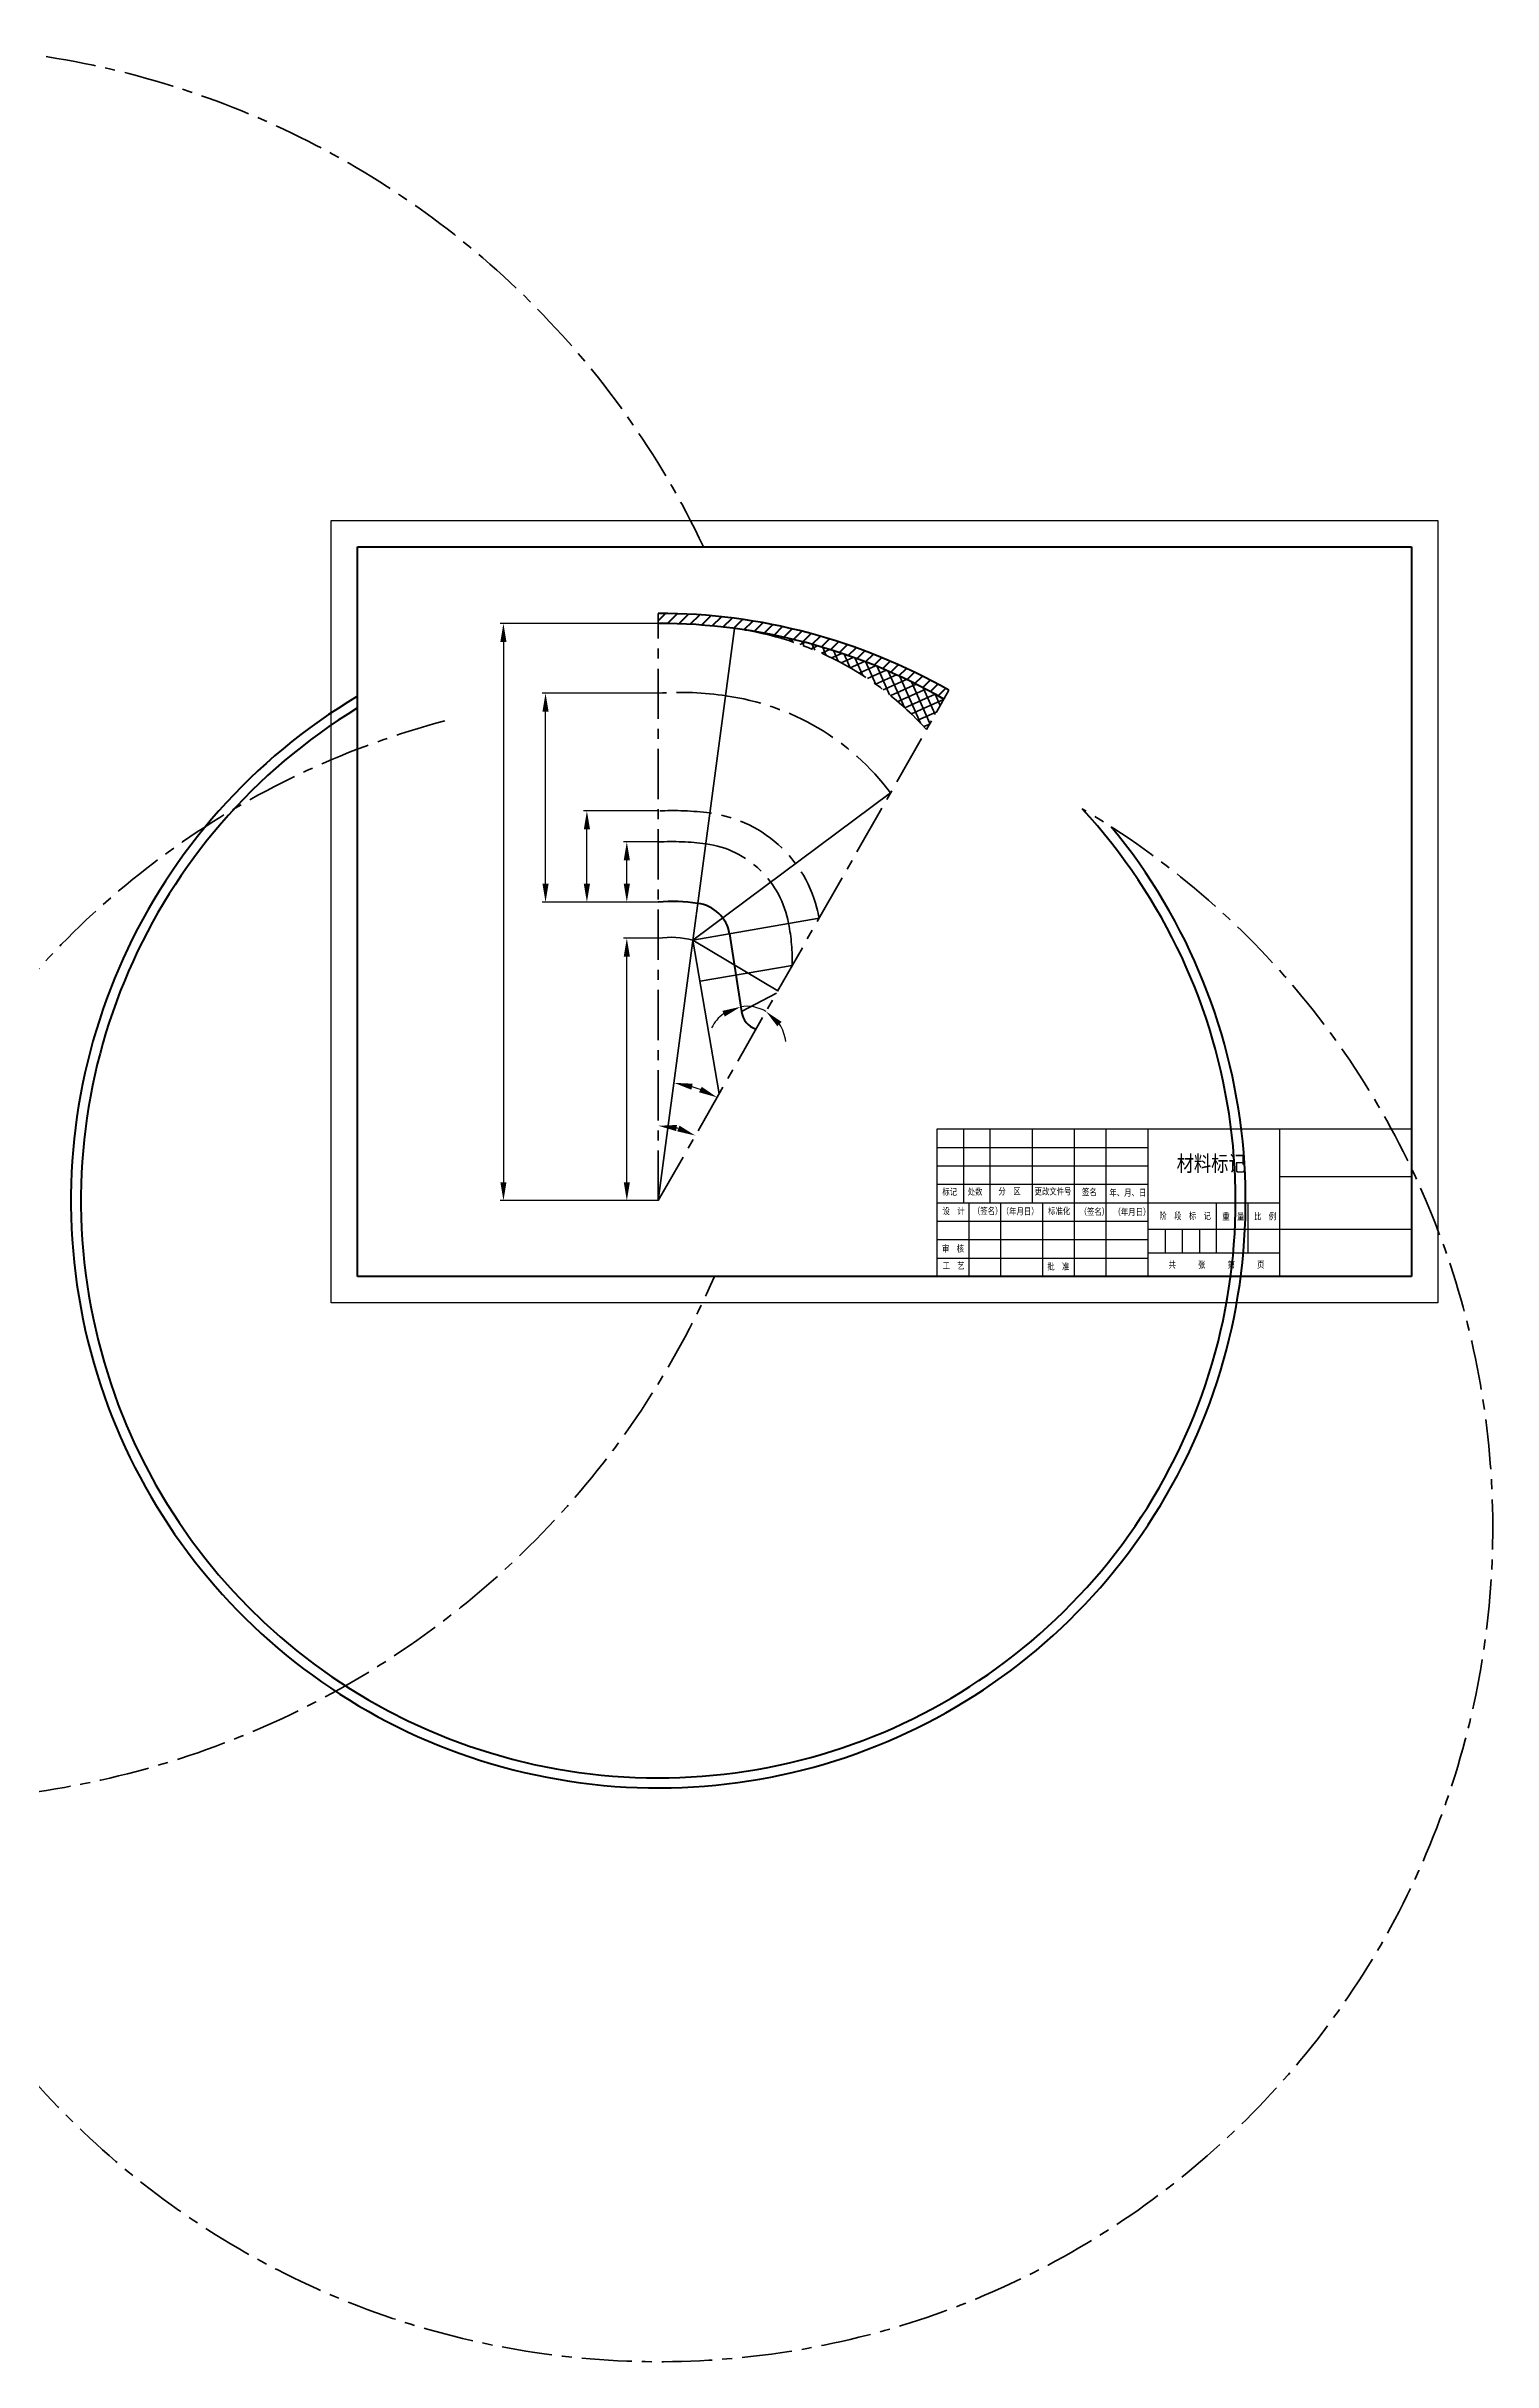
# Model space of a CAD drawing. Header units: millimetres. Extents: x -513 to 421, y -220 to 659.
# Drawn here: x -128 to 421, y -220 to 659 of the extents above; entities that cross this region are included whole.
import ezdxf

# ---------------------------------------------------------------- set-up
doc = ezdxf.new("R2010")
doc.units = ezdxf.units.MM
doc.header["$LTSCALE"] = 0.3
doc.linetypes.add('CENTERX2', pattern=[101.6, 63.5, -12.7, 12.7, -12.7])
for name, color, linetype, lineweight in [('总内框线', 7, 'Continuous', 50), ('总外框线', 7, 'Continuous', 30), ('标注层', 5, 'Continuous', 35), ('粗实线', 7, 'Continuous', 50), ('细实线', 3, 'Continuous', 35), ('细点画线', 1, 'CENTERX2', 35)]:
    doc.layers.add(name, color=color, linetype=linetype, lineweight=lineweight)
doc.styles.add('国标正体', font='gbenor.shx', dxfattribs={"bigfont": 'gbcbig.shx'})
doc.styles.add('国标正体1', font='gbenor.shx', dxfattribs={"width": 0.8, "bigfont": 'gbcbig.shx'})
doc.dimstyles.new('机械工程', dxfattribs={"dimtxt": 3.5, "dimasz": 7, "dimexe": 1.25, "dimexo": 0, "dimtad": 1, "dimdsep": 46, "dimtxsty": '国标正体', "dimcen": 0, "dimadec": 0, "dimazin": 0, "dimtfac": 1, "dimtmove": 0, "dimatfit": 3, "dimfxl": 1, "dimarcsym": 0})
doc.dimstyles.new('机械工程$2', dxfattribs={"dimtxt": 3.5, "dimasz": 7, "dimexe": 1.25, "dimexo": 0, "dimtad": 1, "dimtih": 1, "dimtoh": 1, "dimdsep": 46, "dimtxsty": '国标正体', "dimcen": 0, "dimadec": 0, "dimazin": 0, "dimtfac": 1, "dimtmove": 0, "dimatfit": 3, "dimfxl": 1, "dimarcsym": 0})

# ---------------------------------------------------------------- blocks, each defined once
blk = doc.blocks.new('*D2')
at = {"layer": 'Defpoints', "color": 0, "transparency": 16777216}
for p in [(103.87, 439.62), (45.1, 220.52), (103.87, 220.52)]:
    blk.add_point(p, dxfattribs=at)
at = {"layer": '标注层', "color": 0, "lineweight": -2, "transparency": 16777216}
for p, q in [((103.87, 439.62), (43.85, 439.62)), ((45.1, 432.62), (45.1, 227.52)), ((103.87, 220.52), (43.85, 220.52))]:
    blk.add_line(p, q, dxfattribs=at)
at = {"layer": '标注层', "color": 0, "transparency": 16777216}
for points in [[(43.93, 432.62), (46.26, 432.62), (45.1, 439.62)], [(43.93, 227.52), (46.26, 227.52), (45.1, 220.52)]]:
    blk.add_solid(points, dxfattribs=at)
blk = doc.blocks.new('*D3')
at = {"layer": 'Defpoints', "color": 0, "transparency": 16777216}
for p in [(91.93, 356.7), (103.87, 356.7), (103.87, 333.8)]:
    blk.add_point(p, dxfattribs=at)
at = {"layer": '标注层', "color": 0, "lineweight": -2, "transparency": 16777216}
for p, q in [((103.87, 356.7), (90.68, 356.7)), ((91.93, 340.8), (91.93, 349.7)), ((103.87, 333.8), (90.68, 333.8))]:
    blk.add_line(p, q, dxfattribs=at)
at = {"layer": '标注层', "color": 0, "transparency": 16777216}
for points in [[(90.76, 349.7), (93.1, 349.7), (91.93, 356.7)], [(90.76, 340.8), (93.1, 340.8), (91.93, 333.8)]]:
    blk.add_solid(points, dxfattribs=at)
blk = doc.blocks.new('*D4')
at = {"layer": 'Defpoints', "color": 0, "transparency": 16777216}
for p in [(76.78, 368.46), (103.87, 368.46), (103.87, 333.8)]:
    blk.add_point(p, dxfattribs=at)
at = {"layer": '标注层', "color": 0, "lineweight": -2, "transparency": 16777216}
for p, q in [((103.87, 368.46), (75.53, 368.46)), ((76.78, 340.8), (76.78, 361.46)), ((103.87, 333.8), (75.53, 333.8))]:
    blk.add_line(p, q, dxfattribs=at)
at = {"layer": '标注层', "color": 0, "transparency": 16777216}
for points in [[(75.61, 361.46), (77.95, 361.46), (76.78, 368.46)], [(75.61, 340.8), (77.95, 340.8), (76.78, 333.8)]]:
    blk.add_solid(points, dxfattribs=at)
blk = doc.blocks.new('*D5')
at = {"layer": 'Defpoints', "color": 0, "transparency": 16777216}
for p in [(61.07, 413.17), (103.87, 413.17), (103.87, 333.8)]:
    blk.add_point(p, dxfattribs=at)
at = {"layer": '标注层', "color": 0, "lineweight": -2, "transparency": 16777216}
for p, q in [((103.87, 413.17), (59.82, 413.17)), ((61.07, 340.8), (61.07, 406.17)), ((103.87, 333.8), (59.82, 333.8))]:
    blk.add_line(p, q, dxfattribs=at)
at = {"layer": '标注层', "color": 0, "transparency": 16777216}
for points in [[(59.91, 406.17), (62.24, 406.17), (61.07, 413.17)], [(59.91, 340.8), (62.24, 340.8), (61.07, 333.8)]]:
    blk.add_solid(points, dxfattribs=at)
blk = doc.blocks.new('*D6')
at = {"layer": 'Defpoints', "color": 0, "transparency": 16777216}
for p in [(91.93, 320.15), (103.87, 320.15), (103.87, 220.52)]:
    blk.add_point(p, dxfattribs=at)
at = {"layer": '标注层', "color": 0, "lineweight": -2, "transparency": 16777216}
for p, q in [((103.87, 320.15), (90.68, 320.15)), ((91.93, 227.52), (91.93, 313.15)), ((103.87, 220.52), (90.68, 220.52))]:
    blk.add_line(p, q, dxfattribs=at)
at = {"layer": '标注层', "color": 0, "transparency": 16777216}
for points in [[(90.76, 313.15), (93.1, 313.15), (91.93, 320.15)], [(90.76, 227.52), (93.1, 227.52), (91.93, 220.52)]]:
    blk.add_solid(points, dxfattribs=at)
blk = doc.blocks.new('*D7')
at = {"layer": 'Defpoints', "color": 0, "transparency": 16777216}
for p in [(103.87, 443.44), (214.17, 414.24), (113.49, 247.27), (103.87, 220.52), (103.87, 220.52)]:
    blk.add_point(p, dxfattribs=at)
at = {"layer": '标注层', "color": 0, "lineweight": -2, "transparency": 16777216}
blk.add_arc((103.87, 220.52), 28.43, 74.48591, 75.85719, dxfattribs=at)
at = {"layer": '标注层', "color": 0, "transparency": 16777216}
for points in [[(110.67, 246.93), (110.96, 249.25), (103.87, 248.95)], [(111.92, 248.99), (111.03, 246.84), (117.94, 245.23)]]:
    blk.add_solid(points, dxfattribs=at)
blk = doc.blocks.new('*D8')
at = {"layer": 'Defpoints', "color": 0, "transparency": 16777216}
for p in [(132.81, 437.7), (214.17, 414.24), (120.99, 262.26), (103.87, 220.52), (103.87, 220.52)]:
    blk.add_point(p, dxfattribs=at)
at = {"layer": '标注层', "color": 0, "lineweight": -2, "transparency": 16777216}
blk.add_arc((103.87, 220.52), 45.11, 69.24208, 73.51046, dxfattribs=at)
at = {"layer": '标注层', "color": 0, "transparency": 16777216}
for points in [[(116.43, 262.64), (116.92, 264.92), (109.83, 265.24)], [(120.36, 263.76), (119.36, 261.65), (126.19, 259.72)]]:
    blk.add_solid(points, dxfattribs=at)
blk = doc.blocks.new('*D9')
at = {"layer": 'Defpoints', "color": 0, "transparency": 16777216}
for p in [(214.17, 414.24), (130.94, 321.81), (135.42, 292.31), (141.72, 293.65), (103.87, 220.52)]:
    blk.add_point(p, dxfattribs=at)
at = {"layer": '标注层', "color": 0, "lineweight": -2, "transparency": 16777216}
for start, end in [(125.7744, 152.91639), (60.3431, 98.63241), (6.05912, 33.20111)]:
    blk.add_arc((137.38, 279.37), 14.92, start, end, dxfattribs=at)
at = {"layer": '标注层', "color": 0, "transparency": 16777216}
for points in [[(128.22, 292.56), (129.1, 290.4), (135.14, 294.12)], [(149.06, 286.69), (150.66, 288.39), (144.76, 292.34)]]:
    blk.add_solid(points, dxfattribs=at)

msp = doc.modelspace()

# ---------------------------------------------------------------- hatches: boundary and pattern name
at = {"layer": '粗实线'}
h = msp.add_hatch(dxfattribs=at)
h.set_pattern_fill('ANSI31', color=256)
h.paths.add_polyline_path([(103.871, 443.444), (103.871, 439.623, -0.1301298), (212.284, 410.921), (214.175, 414.242, 0.1301298)])
at = {"layer": '细点画线'}
h = msp.add_hatch(dxfattribs=at)
h.set_pattern_fill('NET', color=256, angle=114)
h.paths.add_polyline_path([(132.813, 437.703, -0.1779459), (205.684, 399.33), (212.284, 410.921, 0.0965812)])

# ---------------------------------------------------------------- linework, layer by layer
for p, q in [((333.722, 468.742), (389.722, 468.742)), ((389.722, 468.742), (389.722, 288.742)), ((209.722, 247.742), (389.722, 247.742)), ((209.722, 191.742), (209.722, 247.742)), ((219.722, 247.742), (219.722, 219.742)), ((229.722, 247.742), (229.722, 219.742)), ((245.722, 247.742), (245.722, 219.742)), ((261.722, 247.742), (261.722, 219.742)), ((273.722, 247.742), (273.722, 191.742)), ((289.722, 247.742), (289.722, 191.742)), ((339.722, 191.742), (339.722, 247.742)), ((389.722, 247.742), (389.722, 191.742)), ((209.722, 240.742), (289.722, 240.742)), ((209.722, 233.742), (289.722, 233.742)), ((339.722, 229.742), (389.722, 229.742)), ((209.722, 226.742), (289.722, 226.742)), ((209.722, 219.742), (339.722, 219.742)), ((221.722, 219.742), (221.722, 191.742)), ((233.722, 219.742), (233.722, 191.742)), ((249.722, 219.742), (249.722, 191.742)), ((261.722, 219.742), (261.722, 191.742)), ((315.722, 200.742), (315.722, 219.742)), ((327.722, 200.742), (327.722, 219.742)), ((209.722, 212.742), (289.722, 212.742)), ((209.722, 205.742), (289.722, 205.742)), ((289.722, 209.742), (339.722, 209.742)), ((296.222, 209.742), (296.222, 200.742)), ((302.722, 209.742), (302.722, 200.742)), ((309.222, 209.742), (309.222, 200.742)), ((339.722, 209.742), (389.722, 209.742)), ((209.722, 198.742), (289.722, 198.742)), ((289.722, 200.742), (339.722, 200.742)), ((389.722, 191.742), (209.722, 191.742))]:
    msp.add_line(p, q)
at = {"layer": '总内框线'}
for p, q in [((-10.278, 191.742), (-10.278, 468.742)), ((-10.278, 468.742), (389.722, 468.742)), ((389.722, 468.742), (389.722, 191.742)), ((389.722, 191.742), (-10.278, 191.742))]:
    msp.add_line(p, q, dxfattribs=at)
at = {"layer": '总外框线'}
for p, q in [((-20.278, 181.742), (-20.278, 478.742)), ((-20.278, 478.742), (399.722, 478.742)), ((399.722, 478.742), (399.722, 181.742)), ((399.722, 181.742), (-20.278, 181.742))]:
    msp.add_line(p, q, dxfattribs=at)
at = {"layer": '标注层'}
msp.add_line((135.418, 292.307), (148.709, 299.267), dxfattribs=at)
at = {"layer": '粗实线'}
msp.add_line((130.94, 321.807), (135.418, 292.307), dxfattribs=at)
for centre, radius, start, end in [((103.871, 220.52), 222.925, 60.343103, 90), ((103.871, 220.52), 219.103, 60.343103, 90), ((103.871, 220.52), 222.925, 120.80054, 39.540665), ((103.871, 220.52), 219.103, 121.398174, 42.750836), ((109.55, 270.753), 63.303, 81.560185, 95.147559), ((117.045, 319.38), 14.105, 9.907391, 82.682852), ((143.373, 293.288), 8.015, 187.028152, 252.434071)]:
    msp.add_arc(centre, radius, start, end, dxfattribs=at)
at = {"layer": '细实线'}
for p, q in [((103.871, 220.52), (132.813, 437.703)), ((117.045, 319.38), (191.984, 375.269)), ((117.045, 319.38), (164.921, 327.74)), ((117.045, 319.38), (149.227, 300.176)), ((117.045, 319.38), (126.979, 261.104)), ((154.67, 309.736), (119.705, 303.775)), ((103.871, 220.52), (103.871, 220.52))]:
    msp.add_line(p, q, dxfattribs=at)
msp.add_arc((108.592, 287.728), 32.762, 75.046816, 98.284817, dxfattribs=at)
at = {"layer": '细点画线'}
for q in [(103.871, 443.444), (214.175, 414.242), (103.871, 220.52)]:
    msp.add_line((103.871, 220.52), q, dxfattribs=at)
for centre, radius, start, end in [((-179.661, 325.714), 332.978, 25.438467, 336.275134), ((117.045, 319.38), 119.369, 42.049696, 82.409437), ((112.004, 295.1), 118.346, 81.369556, 93.940602), ((116.863, 319.349), 93.649, 36.66423, 82.301819), ((103.871, 96.489), 316.676, 104.819009, 59.465382), ((109.201, 255.554), 113.035, 82.741921, 92.70288), ((116.863, 319.349), 48.785, 9.904779, 82.202851), ((108.799, 249.703), 107.111, 82.960233, 92.63689), ((116.863, 319.349), 37.006, 9.904779, 82.137091), ((84.045, 311.805), 70.655, 358.321687, 11.353304)]:
    msp.add_arc(centre, radius, start, end, dxfattribs=at)

# ---------------------------------------------------------------- texts
at = {"width": 93.01929, "attachment_point": 1, "style": '国标正体1'}
for s, insert, char_height in [('{\\fSimSun|b0|i0|c134|p2;材料标记}', (300.605, 237.616), 6), ('{\\fSimSun|b0|i0|c134|p2;标记}', (211.677, 225.182), 2.5), ('{\\fSimSun|b0|i0|c134|p2;处数}', (221.298, 225.197), 2.5), ('{\\fSimSun|b0|i0|c134|p2;分\u3000区}', (232.959, 225.322), 2.5), ('{\\fSimSun|b0|i0|c134|p2;更改文件号}', (246.694, 225.267), 2.5), ('{\\fSimSun|b0|i0|c134|p2;签名}', (264.678, 225.009), 2.5), ('{\\fSimSun|b0|i0|c134|p2;年、月、日}', (275.073, 224.815), 2.5), ('{\\fSimSun|b0|i0|c134|p2;设\u3000计}', (211.736, 217.842), 2.5), ('{\\fSimSun|b0|i0|c134|p2;（签名）}', (223.278, 217.842), 2.5), ('{\\fSimSun|b0|i0|c134|p2;\u3000（年月日）}', (231.404, 217.728), 2.5), ('{\\fSimSun|b0|i0|c134|p2;标准化}', (251.81, 217.827), 2.5), ('{\\fSimSun|b0|i0|c134|p2;（签名）}', (263.777, 217.579), 2.5), ('{\\fSimSun|b0|i0|c134|p2;（年月日）}', (276.645, 217.479), 2.5), ('{\\fSimSun|b0|i0|c134|p2;阶\u3000段\u3000标\u3000记}', (294.026, 215.994), 2.5), ('{\\fSimSun|b0|i0|c134|p2;重\u3000量}', (317.909, 215.766), 2.5), ('{\\fSimSun|b0|i0|c134|p2;比\u3000例}', (329.961, 215.836), 2.5), ('{\\fSimSun|b0|i0|c134|p2;审\u3000核}', (211.532, 203.573), 2.5), ('{\\fSimSun|b0|i0|c134|p2;工\u3000艺}', (211.736, 197.087), 2.5), ('{\\fSimSun|b0|i0|c134|p2;批\u3000准}', (251.504, 196.769), 2.5), ('{\\fSimSun|b0|i0|c134|p2;共\u3000\u3000\u3000张\u3000\u3000\u3000第\u3000\u3000\u3000页}', (297.519, 197.47), 2.5)]:
    msp.add_mtext(s, dxfattribs=dict(at, insert=insert, char_height=char_height))

# ---------------------------------------------------------------- dimensions: what is measured, and where the dimension line sits
at = {"layer": '标注层'}
dim = msp.add_linear_dim(base=(45.097, 220.52), p1=(103.871, 439.623), p2=(103.871, 220.52), angle=90, text='  ', dimstyle='机械工程', dxfattribs=at)
dim.commit()
dim.dimension.update_dxf_attribs({"geometry": '*D2', "text_midpoint": (45.097, 330.071), "dimtype": 160})
for base, line1, line2, picture, middle in [((113.488, 247.275), ((103.871, 220.52), (103.871, 443.444)), ((103.871, 220.52), (214.175, 414.242)), '*D7', (46.424, 268.084)), ((120.991, 262.26), ((103.871, 220.52), (214.175, 414.242)), ((103.871, 220.52), (132.813, 437.703)), '*D8', (30.902, 287.166)), ((141.716, 293.646), ((103.871, 220.52), (214.175, 414.242)), ((130.94, 321.807), (135.418, 292.307)), '*D9', (85.763, 314.573))]:
    dim = msp.add_angular_dim_2l(base=base, line1=line1, line2=line2, text=' ', dimstyle='机械工程$2', dxfattribs=at)
    dim.commit()
    dim.dimension.update_dxf_attribs({"geometry": picture, "text_midpoint": middle})
for base, p1, p2, picture, middle in [((61.073, 413.165), (103.871, 333.8), (103.871, 413.165), '*D5', (61.073, 373.483)), ((76.781, 368.463), (103.871, 333.8), (103.871, 368.463), '*D4', (76.781, 351.132)), ((91.931, 356.7), (103.871, 333.8), (103.871, 356.7), '*D3', (91.931, 345.25)), ((91.931, 320.148), (103.871, 220.52), (103.871, 320.148), '*D6', (91.931, 270.334))]:
    dim = msp.add_linear_dim(base=base, p1=p1, p2=p2, angle=90, text=' ', dimstyle='机械工程', dxfattribs=at)
    dim.commit()
    dim.dimension.update_dxf_attribs({"geometry": picture, "text_midpoint": middle})

doc.saveas('drawing.dxf')
